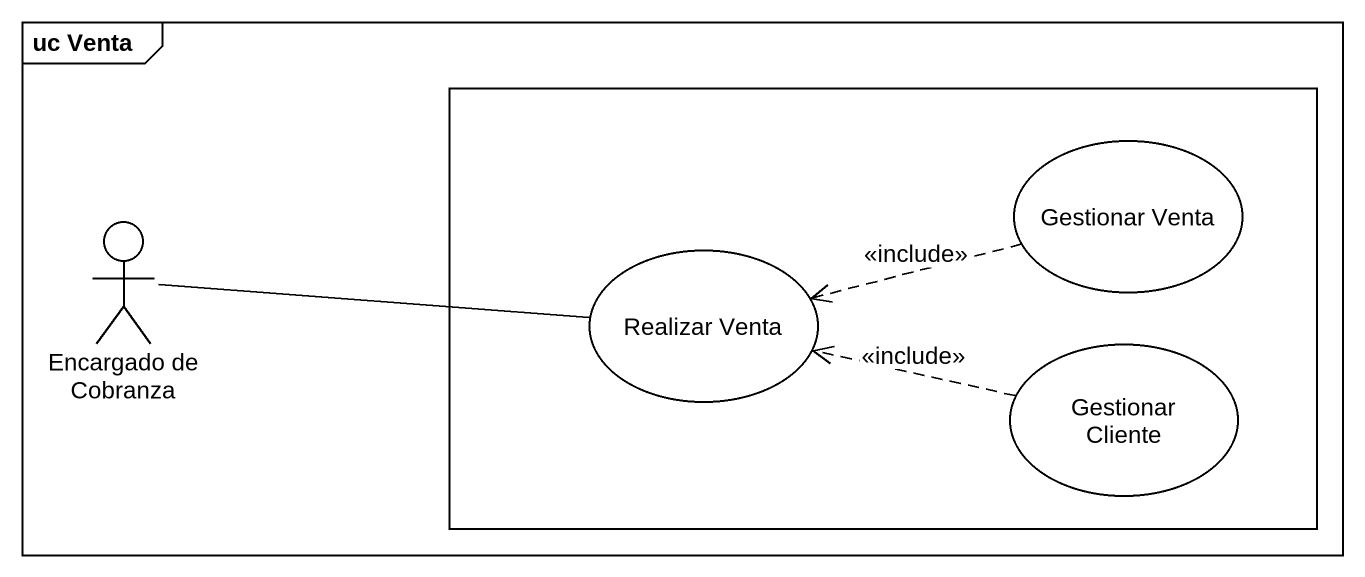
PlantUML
@startuml
mainframe uc Venta
rectangle " " as rectangle1 {
  usecase "Gestionar Venta" as Gestionar_Venta
  usecase "Realizar Venta" as Realizar_Venta
  usecase "Gestionar Cliente" as Gestionar_Cliente
}
actor "Encargado de Cobranza" as Encargado_de_Cobranza
Gestionar_Venta .left.> Realizar_Venta : <<include>>
Encargado_de_Cobranza -right- Realizar_Venta
Gestionar_Cliente .left.> Realizar_Venta : <<include>>
@enduml
